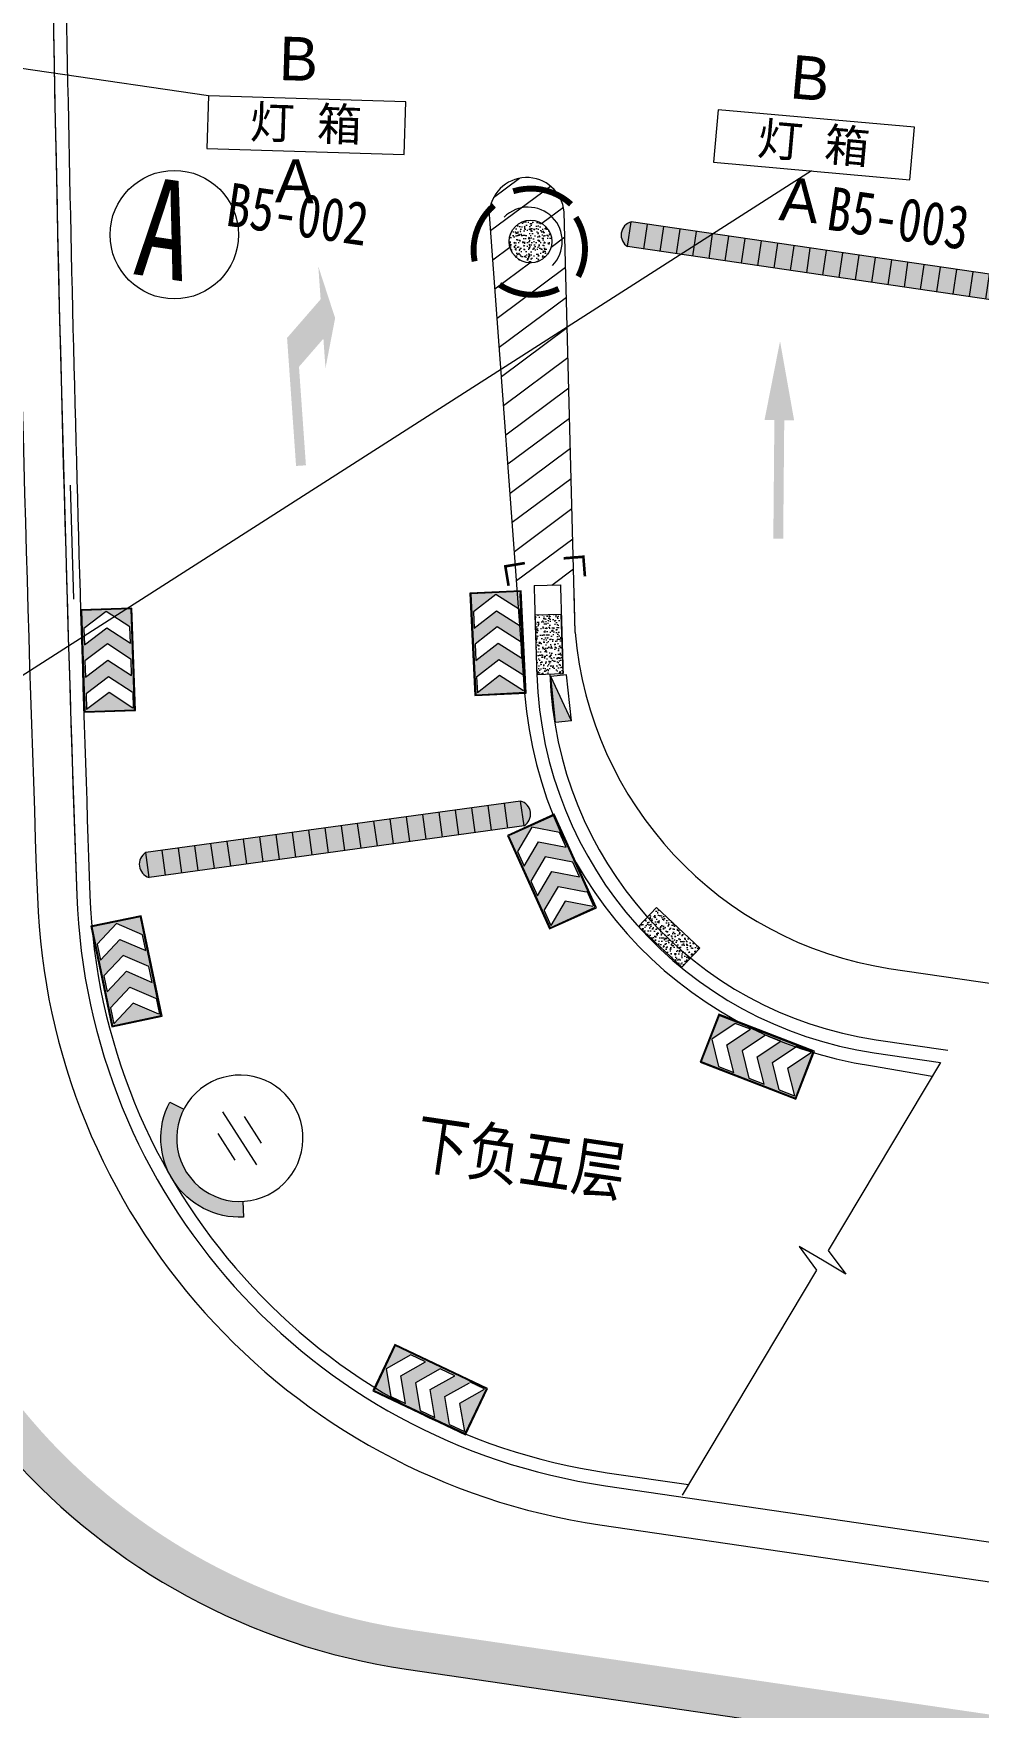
# Model space of a CAD drawing. Header units: inches. Extents: x -414268 to 632271, y -366004 to 318730.
# Drawn here: x -299767 to -285404, y 170247 to 195681 of the extents above; entities that cross this region are included whole.
import ezdxf

# ---------------------------------------------------------------- set-up
doc = ezdxf.new("R2010")
doc.units = ezdxf.units.IN
doc.header["$LTSCALE"] = 1200
doc.header["$MEASUREMENT"] = 0
doc.layers.get('0').update_dxf_attribs({"linetype": 'CONTINUOUS', "lineweight": 0})
for name, color, linetype, lineweight in [('0--PAI--', 7, 'CONTINUOUS', 0), ('0--PAI--BLACK', 7, 'CONTINUOUS', 0), ('0--PAI--BLUE', 5, 'CONTINUOUS', 0), ('0--PAI--HUANG', 40, 'CONTINUOUS', 0), ('0--弧型立面标', 7, 'CONTINUOUS', 0), ('0--灯箱编号', 3, 'CONTINUOUS', 0), ('0--直行箭头', 7, 'CONTINUOUS', 0), ('0--立面标', 7, 'CONTINUOUS', 0), ('0--路缘线', 1, 'CONTINUOUS', 0), ('0--转弯箭头', 7, 'CONTINUOUS', 0), ('7', 7, 'CONTINUOUS', 0), ('COL-GRID-UG-1_8A_200701111', 7, 'CONTINUOUS', 0), ('COL-GRID-UG-1_8A_200701112', 7, 'CONTINUOUS', 0), ('COL-GRID-UG-1_8A_200701113', 7, 'CONTINUOUS', 0), ('COLUMN', 7, 'CONTINUOUS', 0), ('HATCH', 7, 'CONTINUOUS', 0), ('HY消火栓', 7, 'CONTINUOUS', 0), ('LTP-UG5$0$A-ANNO-SYMB-100', 7, 'CONTINUOUS', 0), ('PUB_TEXT', 7, 'CONTINUOUS', 0), ('WALL', 7, 'CONTINUOUS', 0), ('广角镜', 7, 'CONTINUOUS', 0)]:
    doc.layers.add(name, color=color, linetype=linetype, lineweight=lineweight)
doc.styles.add('-宋体', font='simsun.ttc', dxfattribs={"width": 0.8})
doc.styles.add('-黑体', font='simhei.ttf', dxfattribs={"width": 0.8})
doc.styles.add('方正大黑', font='', dxfattribs={"width": 0.8})
doc.styles.get('方正大黑').set_extended_font_data('FZDaHei-B02S')

# ---------------------------------------------------------------- blocks, each defined once
blk = doc.blocks.new('$DDT_AUDIT_GENERATED__1DE2')
at = {"layer": 'COL-GRID-UG-1_8A_200701112'}
h = blk.add_hatch(dxfattribs=at)
h.set_pattern_fill('AR-CONC', color=251, scale=0.02, angle=8.320600316395613, style=0)
h.set_pattern_definition([(50.00000000000038, (-65.0903522020077, -5.269292141296299), (0.1434520365201508, -0.01255042699651813), [0.015, -0.165]), (355.0000000000004, (-65.0903522020077, -5.269292141296299), (-0.02775026672260095, 0.1504384267400022), [0.012, -0.132]), (100.4514000000003, (-65.07839786600769, -5.270338009296299), (0.1157018763428035, 0.1378879084121915), [0.012748038, -0.1402284224]), (46.18420000000039, (-65.0903522020077, -5.2292921412963), (0.2134482097251291, -0.0331038028658023), [0.0225, -0.2475000000000001]), (96.63560000000038, (-65.07256485300769, -5.2320508026963), (0.1869325411097395, 0.1948235741800896), [0.0191220576, -0.2103426]), (351.1842000000003, (-65.0903522020077, -5.2292921412963), (0.1869323890267243, 0.1948237201850661), [0.01800000000000001, -0.1980000000000001]), (21.00000000000039, (-65.07035220200768, -5.239292141296302), (0.1193814104236928, -0.08052377813306705), [0.015, -0.165]), (326.0000000000004, (-65.07035220200768, -5.239292141296302), (0.04866306638431545, 0.1450300090093709), [0.012, -0.132]), (71.45140000000038, (-65.06040375540769, -5.2460024624963), (0.1680445257162976, 0.06450609934199153), [0.012748038, -0.1402284224]), (37.50000000000041, (-65.0903522020077, -5.269292141296299), (0.002431971063457723, 0.06657877076626231), [0, -0.1304, 0, -0.134, 0, -0.1325]), (7.500000000000348, (-65.0903522020077, -5.269292141296299), (0.05261390748842924, 0.07888234237647238), [0, -0.07640000000000001, 0, -0.1274, 0, -0.05050000000000001]), (327.5000000000003, (-65.13495220200768, -5.269292141296299), (0.1067644872344819, -0.004510974346875299), [0, -0.05000000000000002, 0, -0.156, 0, -0.207]), (317.5000000000003, (-65.15495220200769, -5.269292141296301), (0.1166372338684771, 0.02002099646646426), [0, -0.06500000000000002, 0, -0.1036, 0, -0.147])])
h.paths.add_polyline_path([(0.4500000000000597, -0.2000000000000028), (-0.4500000000000455, -0.2000000000000135), (-0.4500000000000313, 0.1999999999999922), (0.4500000000000455, 0.2000000000000028)])
at = {"layer": 'COL-GRID-UG-1_8A_200701113'}
blk.add_lwpolyline([(0.4500000000000597, -0.2000000000000028), (-0.4500000000000455, -0.2000000000000135), (-0.4500000000000313, 0.1999999999999922), (0.4500000000000455, 0.2000000000000028)], close=True, dxfattribs=at)
blk = doc.blocks.new('COL-GRID-UG-1.8a 20070111$0$.65')
at = {"layer": 'COL-GRID-UG-1_8A_200701112'}
h = blk.add_hatch(dxfattribs=at)
h.set_pattern_fill('AR-CONC', color=251, scale=0.02000000000000003, angle=-71.45922951694362, style=0)
h.set_pattern_definition([(330.220170166661, (9.780911265253447, -53.02194924296044), (0.01310157522271839, -0.1434027500651823), [0.01500000000000002, -0.1650000000000003]), (275.2201701666611, (9.780911265253447, -53.02194924296044), (0.1431276881705953, 0.05400242977981085), [0.01200000000000002, -0.1320000000000001]), (20.67157016666113, (9.78200306402368, -53.03389947159923), (0.1562291924156083, -0.08940044134511446), [0.01274803800000002, -0.1402284224000002]), (326.4043701666611, (9.820276593525996, -53.01485199490259), (0.005293820626032765, -0.2159351186403456), [0.02250000000000003, -0.2475000000000004]), (16.85577016666115, (9.820717733939517, -53.03284658832125), (0.2249000141792535, -0.1493987403033274), [0.01912205760000002, -0.2103426000000002]), (271.4043701666612, (9.820276593525996, -53.01485199490259), (0.2249001308833271, -0.1493985647275436), [0.01800000000000001, -0.1980000000000001]), (301.2201701666611, (9.813983885486785, -53.03630897105332), (-0.05806413691702267, -0.1317746409733485), [0.01500000000000002, -0.1650000000000003]), (246.2201701666611, (9.813983885486785, -53.03630897105332), (0.1513631941852344, -0.02215809082988847), [0.01200000000000002, -0.1320000000000001]), (351.6715701666611, (9.809145200398241, -53.0472901880612), (0.0932989364987837, -0.1539328032737996), [0.01274803800000002, -0.1402284224000002]), (317.7201701666611, (9.780911265253447, -53.02194924296044), (0.06595388672758523, 0.009419767806314105), [0, -0.1304000000000001, 0, -0.1340000000000001, 0, -0.1325000000000001]), (287.720170166661, (9.780911265253447, -53.02194924296044), (0.08696608138238515, -0.03778290471883278), [0, -0.0764000000000001, 0, -0.1274000000000002, 0, -0.05050000000000007]), (247.7201701666611, (9.772997833668946, -52.97805690193655), (0.01450395159196302, -0.1058708647939462), [0, -0.05000000000000007, 0, -0.1560000000000002, 0, -0.2070000000000003]), (237.7201701666611, (9.769449209640019, -52.95837423780027), (0.04039841199479828, -0.1112342255436634), [0, -0.06500000000000007, 0, -0.1036000000000001, 0, -0.1470000000000002])])
edge = h.paths.add_edge_path()
edge.add_arc((-3.552713678800501e-15, 0), 0.325, 8.32060031639532, 368.3206003163953)
at = {"layer": 'COL-GRID-UG-1_8A_200701113'}
blk.add_circle((-3.552713678800501e-15, 0), 0.325, dxfattribs=at)
blk = doc.blocks.new('HY')
for p, q in [((0, 0), (0.2400000000000055, -1.77635683940025e-15)), ((0, 0), (0.2400000000000038, -0.6999999999999993)), ((1.77635683940025e-15, -1.77635683940025e-15), (0, -0.6999999999999993)), ((0.240000000000002, -1.77635683940025e-15), (0.2400000000000002, -0.6999999999999993)), ((0, -0.6999999999999993), (0.2400000000000038, -0.6999999999999993))]:
    blk.add_line(p, q)
blk.add_solid([(1.77635683940025e-15, -5.329070518200751e-15), (0.2400000000000055, -1.77635683940025e-15), (0.2400000000000002, -0.6999999999999993)])
blk = doc.blocks.new('A$C5703102E')
at = {"layer": '0--PAI--BLUE'}
h = blk.add_hatch(color=5, dxfattribs=at)
h.paths.add_polyline_path([(220.232643195086, 299.7014668381889), (410.0426431950873, 569.4314668381903), (220.232643195086, 569.4314668381903), (30.42264319508831, 299.7014668381889), (220.232643195086, 29.97146683818937), (410.0426431950873, 29.97146683818937)], flags=16)
h.paths.add_polyline_path([(10.44264319508511, 9.991466838189808), (1189.262643195085, 9.991466838189808), (1189.262643195085, 589.4114668381899), (10.44264319508511, 589.4114668381899)])
h.paths.add_polyline_path([(410.0426431950873, 299.7014668381889), (599.8526431950886, 29.97146683818937), (789.6626431950863, 29.97146683818937), (599.8526431950886, 299.7014668381889), (789.6626431950863, 569.4314668381903), (599.8526431950886, 569.4314668381903)], flags=16)
h.paths.add_polyline_path([(1169.282643195089, 29.97146683818937), (979.472643195084, 29.97146683818937), (789.6626431950863, 299.7014668381889), (979.472643195084, 569.4314668381903), (1169.282643195089, 569.4314668381903), (979.472643195084, 299.7014668381889)], flags=16)
at = {"layer": '0--PAI--'}
for p, q in [((789.2099893585109, 299.6999955807296), (979.0199893585086, 569.429995580731)), ((1168.829989358514, 569.429995580731), (979.0199893585086, 299.6999955807296)), ((979.0199893585086, 29.96999558073185), (789.2099893585109, 299.6999955807296)), ((979.0199893585086, 299.6999955807296), (1168.829989358514, 29.96999558073185))]:
    blk.add_line(p, q, dxfattribs=at)
for points in [[(-1.064148818841204e-05, -4.422990969032981e-06), (1198.799989358515, -4.422990969032981e-06), (1198.799989358515, 599.3999955770105), (-1.064148818841204e-05, 599.3999955770105)], [(9.989989358513412, 9.989995577008813), (1188.809989358517, 9.989995577008813), (1188.809989358517, 589.4099955770089), (9.989989358513412, 589.4099955770089)], [(219.7799893585106, 299.6999955770079), (409.5899893585156, 569.4299955770093), (219.7799893585106, 569.4299955770093), (29.96998935851298, 299.6999955770079), (219.7799893585106, 29.96999557700838), (409.5899893585156, 29.96999557700838)], [(409.5899893585156, 299.6999955770079), (599.3999893585133, 29.96999557700838), (789.2099893585109, 29.96999557700838), (599.3999893585133, 299.6999955770079), (789.2099893585109, 569.4299955770093), (599.3999893585133, 569.4299955770093)]]:
    blk.add_lwpolyline(points, close=True, dxfattribs=at)
for points in [[(1168.829989358514, 579.4199955770109), (979.0199893585086, 579.4199955770109)], [(979.0199893585086, 29.96999557700838), (1168.829989358514, 29.96999557700838)]]:
    blk.add_lwpolyline(points, dxfattribs=at)
blk = doc.blocks.new('A$C78C42253')
at = {"layer": '0--PAI--BLACK'}
h = blk.add_hatch(color=256, dxfattribs=at)
h.paths.add_polyline_path([(5874.999929030659, -0.0001072138511517551, 0.6578947368418399), (5874.999929030659, 379.9998927861343)])
h.paths.add_polyline_path([(5374.999929030659, -0.0001072138511517551), (5624.999929030659, -0.0001072138475137763), (5624.9999290306, 379.9998927861343), (5374.9999290306, 379.9998927861379)])
h.paths.add_polyline_path([(4874.999929030484, -0.0001072138547897339), (5124.999929030659, -0.0001072138511517551), (5124.999929030542, 379.9998927861379), (4874.999929030542, 379.9998927861416)])
h.paths.add_polyline_path([(4624.9999290306, 379.9998927861452), (4374.999929030659, 379.9998927861488), (4374.9999290306, -0.0001072138547897339), (4624.999929030659, -0.0001072138511517551)])
h.paths.add_polyline_path([(3874.999929030542, -0.0001072138547897339), (4124.9999290306, -0.0001072138511517551), (4124.999929030542, 379.9998927861452), (3874.9999290306, 379.9998927861488)])
h.paths.add_polyline_path([(3374.999929030542, -0.0001072138584277127), (3624.9999290306, -0.0001072138584277127), (3624.999929030659, 379.9998927861525), (3374.999929030542, 379.9998927861488)])
h.paths.add_polyline_path([(2874.999929030484, -0.0001072138584277127), (3124.9999290306, -0.0001072138547897339), (3124.9999290306, 379.9998927861561), (2874.9999290306, 379.9998927861525)])
h.paths.add_polyline_path([(2374.999929030659, -0.0001072138584277127), (2624.9999290306, -0.0001072138584277127), (2624.9999290306, 379.9998927861561), (2374.9999290306, 379.9998927861598)])
h.paths.add_polyline_path([(2124.999929030659, 379.9998927861598), (1874.9999290306, 379.9998927861598), (1874.999929030542, -0.0001072138620656915), (2124.999929030659, -0.0001072138620656915)])
h.paths.add_polyline_path([(1374.999929030659, -0.0001072138584277127), (1624.999929030542, -0.0001072138657036703), (1624.9999290306, 379.9998927861634), (1374.9999290306, 379.9998927861634)])
h.paths.add_polyline_path([(874.9999290306587, -0.0001072138620656915), (1124.9999290306, -0.0001072138657036703), (1124.9999290306, 379.9998927861707), (874.9999290306005, 379.9998927861743)])
h.paths.add_polyline_path([(374.9999290306005, -0.0001072138693416491), (624.9999290306005, -0.0001072138693416491), (624.9999290306005, 379.999892786167), (374.9999290305423, 379.9998927861707)])
h.paths.add_polyline_path([(124.9999290306005, -0.0001072138220479246), (124.9999290306005, 379.9998927861743, 0.6578947368418875)])
at = {"layer": '0--PAI--HUANG'}
h = blk.add_hatch(color=40, dxfattribs=at)
h.paths.add_polyline_path([(5624.999929030659, -0.0001072138511517551), (5874.999929030659, -0.0001072138475137763), (5874.999929030659, 379.9998927861343), (5624.999929030659, 379.9998927861307)])
h.paths.add_polyline_path([(5124.999929030717, -0.0001072138475137763), (5374.999929030659, -0.0001072138475137763), (5374.999929030659, 379.9998927861416), (5124.9999290306, 379.9998927861416)])
h.paths.add_polyline_path([(4874.999929030659, 379.9998927861452), (4624.999929030659, 379.9998927861452), (4624.9999290306, -0.0001072138547897339), (4874.9999290306, -0.0001072138511517551)])
h.paths.add_polyline_path([(4374.9999290306, 379.9998927861416), (4124.9999290306, 379.9998927861416), (4124.9999290306, -0.0001072138547897339), (4374.9999290306, -0.0001072138547897339)])
h.paths.add_polyline_path([(3874.999929030542, 379.9998927861452), (3624.999929030542, 379.9998927861452), (3624.9999290306, -0.0001072138584277127), (3874.9999290306, -0.0001072138584277127)])
h.paths.add_polyline_path([(3374.9999290306, 379.9998927861488), (3124.999929030659, 379.9998927861561), (3124.999929030542, -0.0001072138584277127), (3374.999929030542, -0.0001072138620656915)])
h.paths.add_polyline_path([(2624.999929030659, -0.0001072138584277127), (2874.9999290306, -0.0001072138584277127), (2874.999929030659, 379.9998927861598), (2624.999929030659, 379.9998927861598)])
h.paths.add_polyline_path([(2374.999929030659, 379.9998927861598), (2124.9999290306, 379.9998927861598), (2124.9999290306, -0.0001072138620656915), (2374.999929030659, -0.0001072138657036703)])
h.paths.add_polyline_path([(1874.9999290306, 379.9998927861634), (1624.9999290306, 379.9998927861634), (1624.9999290306, -0.0001072138657036703), (1874.999929030659, -0.0001072138620656915)])
h.paths.add_polyline_path([(1374.999929030542, 379.9998927861634), (1124.9999290306, 379.9998927861634), (1124.999929030542, -0.0001072138657036703), (1374.9999290306, -0.0001072138657036703)])
h.paths.add_polyline_path([(624.9999290306005, -0.0001072138657036703), (874.9999290306587, -0.0001072138657036703), (874.9999290306005, 379.999892786167), (624.9999290306005, 379.999892786178)])
h.paths.add_polyline_path([(374.9999290305423, 379.9998927861707), (124.9999290306005, 379.9998927861707), (124.9999290306005, -0.0001072138693416491), (374.9999290305423, -0.0001072138657036703)])
for p, q in [((124.9999290306005, 379.9998927861743), (124.9999290306005, -0.0001072138220479246)), ((124.9999290306005, 379.9998927861743), (5874.999929030659, 379.9998927861343)), ((374.9999290306005, 379.9998927861743), (374.9999290306005, -0.0001072138220479246)), ((624.9999290306005, 379.9998927861743), (624.9999290306005, -0.0001072138220479246)), ((874.9999290306005, 379.9998927861707), (874.9999290306005, -0.0001072138220479246)), ((1124.9999290306, 379.999892786167), (1124.9999290306, -0.0001072138293238822)), ((1374.9999290306, 379.999892786167), (1374.9999290306, -0.0001072138293238822)), ((1624.9999290306, 379.999892786167), (1624.9999290306, -0.0001072138293238822)), ((1874.9999290306, 379.9998927861634), (1874.9999290306, -0.0001072138293238822)), ((2124.9999290306, 379.9998927861598), (2124.9999290306, -0.0001072138365998399)), ((2374.9999290306, 379.9998927861598), (2374.9999290306, -0.0001072138365998399)), ((2624.9999290306, 379.9998927861598), (2624.9999290306, -0.0001072138365998399)), ((2874.9999290306, 379.9998927861561), (2874.9999290306, -0.0001072138365998399)), ((3124.9999290306, 379.9998927861561), (3124.9999290306, -0.0001072138365998399)), ((3374.9999290306, 379.9998927861561), (3374.9999290306, -0.0001072138365998399)), ((3624.9999290306, 379.9998927861488), (3624.9999290306, -0.0001072138365998399)), ((3874.9999290306, 379.9998927861488), (3874.9999290306, -0.0001072138365998399)), ((4124.9999290306, 379.9998927861488), (4124.9999290306, -0.0001072138438757975)), ((4374.9999290306, 379.9998927861488), (4374.9999290306, -0.0001072138438757975)), ((4624.9999290306, 379.9998927861416), (4624.9999290306, -0.0001072138438757975)), ((4874.9999290306, 379.9998927861416), (4874.9999290306, -0.0001072138438757975)), ((5124.999929030659, 379.9998927861416), (5124.999929030659, -0.0001072138511517551)), ((5374.999929030659, 379.9998927861416), (5374.999929030659, -0.0001072138511517551)), ((5624.999929030659, 379.9998927861343), (5624.999929030659, -0.0001072138511517551)), ((5874.999929030659, 379.9998927861343), (5874.999929030659, -0.0001072138511517551)), ((124.9999290307169, -0.0001072138657036703), (5874.999929030659, -0.0001072138475137763))]:
    blk.add_line(p, q)
for centre, start, end in [((206.899929030682, 189.9998927861816), 113.3185853070667, 246.6814146929501), ((5793.099929030577, 189.9998927861416), 293.3185853070499, 66.68141469293329)]:
    blk.add_arc(centre, 206.9000000000259, start, end)
blk = doc.blocks.new('A$C611C3372')
at = {"layer": '7'}
blk.add_hatch(color=256, dxfattribs=at).paths.add_polyline_path([(86.55383598182243, 299.910011141651), (1.2270340903342e-05, 249.9156503793993, 0.5772203872978603), (865.9279827208543, 249.9156503793993), (779.3741590093728, 299.910011141651, -0.577350269189626)])
for points in [[(332.9639974955958, 599.910011141651), (532.9639974955958, 599.910011141651)], [(232.9639974955958, 499.910011141651), (632.9639974955958, 499.910011141651)], [(332.9639974955958, 399.910011141651), (532.9639974955958, 399.910011141651)]]:
    blk.add_lwpolyline(points, dxfattribs=at)
blk.add_lwpolyline([(86.55383598182243, 299.910011141651), (1.2270340903342e-05, 249.9156503793956, 0.5772203872978591), (865.9279827208507, 249.9156503793956), (779.3741590093728, 299.910011141651)], format="xyb", dxfattribs=at)
blk.add_circle((432.9639974955958, 499.910011141651), 400, dxfattribs=at)
blk = doc.blocks.new('A$C7C86658F')
at = {"lineweight": 0, "ltscale": 5}
blk.add_lwpolyline([(-6107.229106128681, 112213.2378042227), (-3107.229106128798, 112213.2378042257), (-3107.229106129613, 113013.2378042257), (-6107.229106129613, 113013.2378042227)], close=True, dxfattribs=at)
at = {"layer": 'PUB_TEXT', "style": '-宋体'}
blk.add_text('灯 箱', height=500, dxfattribs=at).set_placement((-5467.208946702653, 112391.5051336742))
blk = doc.blocks.new('A$C05C00BD5')
blk.add_blockref('A$C7C86658F', (15917.71773816738, -1755.687899066339))
at = {"color": 1, "style": '方正大黑'}
for s, p in [('B', (10869.16250029986, 111530.6753273577)), ('A', (10869.16250029975, 109671.1952866547))]:
    blk.add_text(s, height=661.5104015238736, dxfattribs=at).set_placement(p)

msp = doc.modelspace()

# ---------------------------------------------------------------- hatches: boundary and pattern name
at = {"layer": '0--直行箭头'}
msp.add_hatch(color=256, dxfattribs=at).paths.add_polyline_path([(-288421.1538146793, 191005.539819509), (-288656.972029443, 189807.6187997477), (-288506.9781354017, 189806.2653780349), (-288523.2191959544, 188006.3386495396), (-288373.225301913, 188004.9852278268), (-288356.9842413604, 189804.9119563223), (-288206.9903473192, 189803.5585346095)])
at = {"layer": '0--路缘线'}
h = msp.add_hatch(dxfattribs=at)
h.set_pattern_fill('ANSI31', color=256, scale=3000, angle=-2.703471479243989e-14, style=0)
h.set_pattern_definition([(36.67939968360466, (-394023.0490234139, 234204.1522074621), (-224.0013132203586, 300.7464242107539), [])])
h.paths.add_polyline_path([(-291703.0290017222, 192972.9836785015, 0.9426443101160048), (-292839.375046126, 192938.6328162037), (-292417.9861114086, 187285.2874650511), (-291958.9513721611, 187298.9137237332), (-291759.039431465, 187304.848028013), (-291758.9754180917, 187302.6916816302), (-291553.4221580593, 187308.1202634309)])
h.paths.add_polyline_path([(-292535.5634637343, 192567.1404434865, -1), (-291892.4054789147, 192473.0776635858, -1)], flags=16)
at = {"layer": '0--转弯箭头'}
msp.add_hatch(color=256, dxfattribs=at).paths.add_polyline_path([(-295182.557644334, 191356.9642967737), (-295438.2039052315, 192140.9572746053), (-295403.1168367377, 191642.1898963371), (-295913.1651774893, 191054.9500048988), (-295871.0606952966, 190456.429150977), (-295776.325610363, 189109.757229653), (-295626.6953968825, 189120.2833502011), (-295731.9566023643, 190616.5854850056), (-295361.0123545449, 191043.6690424152), (-295329.4339929003, 190594.7784019739)])
at = {"layer": 'HATCH'}
h = msp.add_hatch(color=256, dxfattribs=at)
edge = h.paths.add_edge_path(flags=16)
edge.add_line((-213828.8317525553, 164675.2092991319), (-207891.3891939657, 239618.7662408402))
edge.add_line((-207891.3891939657, 239618.7662408402), (-282700.2386240485, 250559.6697721759))
edge.add_arc((-285362.6263338627, 335716.2329774114), 85198.17231164422, 259.28221711276, 271.7907475360558, ccw=False)
edge.add_arc((453050.180036892, 207309.5370600322), 755580.3176841394, 176.6088067114947, 182.0416388163998)
edge.add_arc((-292656.4627132135, 180726.2818498493), 9400.00000000002, 182.0416388163996, 261.6795084692158)
edge.add_line((-294016.7375629385, 171425.2253328075), (-219127.1907767964, 160472.6666838153))
edge.add_line((-219127.1907767963, 160472.6666838153), (-213828.8317525553, 164675.2092991319))
edge = h.paths.add_edge_path()
edge.add_line((-213251.3346596601, 164367.442742519), (-207248.9124130177, 240131.1859687408))
edge.add_line((-207248.9124130178, 240131.1859687408), (-282666.0269515333, 251161.0491609127))
edge.add_arc((-285362.6263338625, 335716.2329774108), 84598.17231164363, 258.8202296067447, 271.8266344894376, ccw=False)
edge.add_arc((453050.1800368755, 207309.537060032), 756180.3176841228, 176.5569181422626, 182.0416388163996)
edge.add_arc((-292656.4627132135, 180726.2818498494), 9999.999999999993, 182.0416388163995, 261.6795084692166)
edge.add_line((-294103.5636171761, 170831.540874273), (-218957.468384922, 159841.4621437349))
edge.add_line((-218957.468384922, 159841.4621437349), (-213251.3346596602, 164367.4427425191))

# ---------------------------------------------------------------- linework, layer by layer
msp.add_line((-299155.7812369007, 187085.2787695514), (-299205.2077790407, 188817.3042235844))
at = {"color": 6}
for points in [[(-297108.1188694984, 194732.60448599), (-333509.9731807564, 200056.4280112711)], [(-287940.560409955, 193591.5607804683), (-307610.2472526548, 181019.0489707852), (-336173.3257741713, 185196.440267587)]]:
    msp.add_lwpolyline(points, dxfattribs=at)
at = {"layer": '0--弧型立面标'}
for points, const_width in [([(-291598.0081361447, 193086.0342300794, 0.2679491924311205), (-292476.102208306, 193283.3938015098, 0.2679491924311205)], 90), ([(-293062.2998921502, 192218.0695344238, -0.2679491924311205), (-292769.2950776924, 193069.0384990192, -0.2679491924311205)], 89.99999999999999), ([(-291487.6964322288, 191987.7815147195, 0.2679491924311205), (-291524.7310059079, 192887.0192143031, 0.2679491924311205)], 90), ([(-291785.8753261029, 191801.4848744797, -0.2679491924311205), (-292683.7114124184, 191863.85764185, -0.2679491924311205)], 90)]:
    msp.add_lwpolyline(points, format="xyb", dxfattribs=dict(at, const_width=const_width))
at = {"layer": '0--立面标', "const_width": 40}
for points in [[(-291709.4301011655, 187706.8045949839), (-291410.3944127504, 187730.8390921522), (-291386.3599155822, 187431.8034037372)], [(-292299.8279189843, 187634.2329855598), (-292595.7823630932, 187585.131386683), (-292546.6807642164, 187289.1769425743)]]:
    msp.add_lwpolyline(points, dxfattribs=at)
at = {"layer": '0--路缘线'}
for p, q in [((-292317.4759367572, 185936.8450124976), (-292843.6822605074, 192996.4183164704)), ((-291534.229355543, 186581.3847602645), (-291703.0290017222, 192972.9836785015)), ((-291534.2293555646, 186581.3847604965), (-291550.5864068846, 187200.7445393116)), ((-292317.4759367725, 185936.845012488), (-292368.3118869371, 187165.0446582822)), ((-286766.1880155342, 181476.4162508661), (-266028.516063172, 178443.5019148141)), ((-287017.7619929659, 179997.25207238), (-286110.1034791305, 179836.9564971082)), ((-291046.0744908877, 173815.1122872435), (-289810.4105684398, 173634.3970584585))]:
    msp.add_line(p, q, dxfattribs=at)
for centre, radius, start, end in [((455991.9010908645, 209501.5291949563), 755380.3176841403, 180.647783957036, 182.041638816295), ((-292270.1869454925, 192922.2288760217), 569.4244314712967, 5.113760953306826, 178.3491987061132), ((-292250.3260214371, 192521.7687366391), 519.8338906095283, 315.1683668989253, 134.6231042135378), ((-285905.735811439, 187059.2386480582), 5648.741799208193, 184.8527216927532, 261.238234073175), ((-286120.5477846832, 186131.9897737374), 6200, 181.8036803471168, 261.6793996839024), ((-289714.7416592418, 182918.2739847738), 9200.000000000126, 182.041638816295, 261.67950847124)]:
    msp.add_arc(centre, radius, start, end, dxfattribs=at)
at = {"layer": 'COLUMN'}
for points in [[(-210887.1106985838, 166867.2014340563), (-204949.6681399942, 241810.7583757646), (-279758.5175700771, 252751.6619071004, -0.05463301858709951), (-298265.3439897721, 254196.3243621231, 0.02370964325649418), (-299108.7745434197, 182583.3916606845, 0.3621818479760356), (-291075.016508967, 173617.2174677319), (-216185.4697228249, 162664.6588187397)], [(-213251.3346596601, 164367.442742519), (-207248.9124130178, 240131.1859687408), (-282666.0269515333, 251161.0491609127, -0.0568121518568378), (-301765.1959296255, 252723.4232338751, 0.02393617834455015), (-302650.1147176579, 180370.0240582651, 0.3621818479760388), (-294103.5636171761, 170831.540874273), (-218957.468384922, 159841.4621437349)]]:
    msp.add_lwpolyline(points, format="xyb", close=True, dxfattribs=at)
for points in [[(-300187.6184026463, 210600.2336368943, 0.009271837225096051), (-299708.3936636865, 182562.0161931895, 0.3621818479760388), (-291161.8425632047, 173023.5330091974), (-253402.6143967526, 167501.2648318411)], [(-299587.7402498056, 210512.5005946408, 0.009243094817039702), (-299108.7745434197, 182583.3916606845, 0.3621818479760356), (-291075.016508967, 173617.2174677319), (-253315.7872153058, 168094.9491255219)]]:
    msp.add_lwpolyline(points, format="xyb", dxfattribs=at)
at = {"layer": 'LTP-UG5$0$A-ANNO-SYMB-100'}
msp.add_lwpolyline([(-285984.0791178934, 180048.202097115), (-287687.7892000437, 177192.3950530742), (-287423.705028692, 176830.6873159514), (-287777.6169719009, 177041.823200323), (-288131.5289151099, 177252.9590846944), (-287867.444743758, 176891.2513475718), (-289907.6759910957, 173471.3580049997)], dxfattribs=at)
msp.add_lwpolyline([(-285984.0791178934, 180048.202097115), (-287687.7892000437, 177192.3950530742), (-287423.705028692, 176830.6873159514), (-287777.6169719009, 177041.823200323), (-288131.5289151099, 177252.9590846944), (-287867.444743758, 176891.2513475718), (-289907.6759910957, 173471.3580049997)], dxfattribs=at)
at = {"layer": 'PUB_TEXT', "color": 6}
msp.add_circle((-297627.059416333, 192623.634570929), 976.3502632440754, dxfattribs=at)
at = {"layer": 'WALL'}
for p, q in [((-292158.8633128543, 187292.9794194534), (-291759.039431463, 187304.8480280127)), ((-292158.8633128543, 187292.9794194534), (-291958.9513721585, 187298.913723733)), ((-286959.8772053346, 180393.0416014999), (-285873.171090888, 180234.109269985)), ((-286988.8195991501, 180195.1468369399), (-285984.0791178934, 180048.202097115)), ((-286988.8195991501, 180195.1468369399), (-285984.0791178934, 180048.202097115))]:
    msp.add_line(p, q, dxfattribs=at)
for centre, radius, start, end in [((455991.9013085192, 209501.5291881839), 748480.3179017978, 181.7003025005978, 181.8036803471168), ((455991.9013085192, 209501.5291881839), 748480.3179017978, 181.7003025005978, 181.8036803471168), ((455991.9013085192, 209501.5291881839), 748080.3179017977, 181.7003025005978, 181.8036803471168), ((-286120.5477846832, 186131.9897737374), 6000, 181.8036803471168, 261.6793996839024), ((-286120.5477846832, 186131.9897737374), 6000, 181.8036803471168, 261.6793996839024), ((-286120.5477846832, 186131.9897737374), 5800, 181.8036803471168, 261.6793996839024), ((-286120.5477846832, 186131.9897737374), 5800, 181.8036803471168, 261.6793996839024)]:
    msp.add_arc(centre, radius, start, end, dxfattribs=at)

# ---------------------------------------------------------------- block references
for name, p, rotation in [('A$C05C00BD5', (-310247.3889550479, 83818.90975122483), 358.2832084453827), ('A$C05C00BD5', (-309006.8708581184, 84573.1767883749), 354.9096951410671), ('A$C78C42253', (-284869.0516522611, 191967.8880229325), 171.6793996840003), ('A$C78C42253', (-292239.7094456833, 184036.2257662919), 187.8293133120025)]:
    msp.add_blockref(name, p, dxfattribs=dict(rotation=rotation))
at = {"layer": '7', "yscale": 1.299999999991996, "zscale": 1.3}
for p, xscale, rotation in [((-293133.3230977881, 187177.2517976411), 1.300000000035387, 272.785628123601), ((-299050.9592289508, 186924.9170540603), 1.300000000052586, 271.9765479561708), ((-292563.8645720308, 183498.1502801369), 1.3000000000559, 294.275806344664), ((-298895.6278240726, 182116.1112235537), 1.300000000056204, 281.8159077067353), ((-289634.4596063708, 180052.8333469344), 1.300000000074994, 338.843825460425), ((-294608.8912437268, 175058.3912551751), 1.300000000023726, 334.6475370706281)]:
    msp.add_blockref('A$C5703102E', p, dxfattribs=dict(at, xscale=xscale, rotation=rotation))
at = {"layer": 'COL-GRID-UG-1_8A_200701111', "yscale": 1000.000000000002, "zscale": 1000}
for p, xscale, rotation in [((-291932.1136106, 186399.374171902), -999.9999999999941, 91.70030250123945), ((-291932.1136106, 186399.374171902), -999.9999999999941, 91.70030250123945), ((-290105.9204933177, 181947.823362889), -999.9999999999874, 136.6889442069937), ((-290105.9204933177, 181947.823362889), -999.9999999999874, 136.6889442069937)]:
    msp.add_blockref('$DDT_AUDIT_GENERATED__1DE2', p, dxfattribs=dict(at, xscale=xscale, rotation=rotation))
at = {"layer": 'COL-GRID-UG-1_8A_200701112', "xscale": 999.999999999988, "yscale": 1000.000000000002, "zscale": 1000, "rotation": 351.6793996836047}
msp.add_blockref('COL-GRID-UG-1.8a 20070111$0$.65', (-292213.9844713245, 192520.1090535361), dxfattribs=at)
msp.add_blockref('COL-GRID-UG-1.8a 20070111$0$.65', (-292213.9844713245, 192520.1090535361), dxfattribs=at)
at = {"layer": 'HY消火栓', "xscale": 999.9999999999945, "yscale": 1000.000000000002, "zscale": 1000, "rotation": 186.0023376011956}
msp.add_blockref('HY', (-291592.443734232, 185239.0017628108), dxfattribs=at)
msp.add_blockref('HY', (-291592.443734232, 185239.0017628108), dxfattribs=at)
at = {"layer": '广角镜', "xscale": -2.400000004145519, "yscale": 2.399999998513522, "zscale": 2.4, "rotation": 302.6634229827059}
msp.add_blockref('A$C611C3372', (-297080.331550548, 177373.1433909331), dxfattribs=at)

# ---------------------------------------------------------------- texts
at = {"layer": '0--灯箱编号', "color": 3, "style": '-黑体', "width": 0.8}
for s, p in [('B5-002', (-296864.1681909701, 192764.7084724726)), ('B5-003', (-287735.4441037879, 192704.5459320923))]:
    msp.add_text(s, height=660, rotation=351.67939968401, dxfattribs=at).set_placement(p)
at = {"layer": 'PUB_TEXT', "color": 220, "style": '-黑体', "width": 0.8}
msp.add_text('A', height=1500, rotation=351.6793996841438, dxfattribs=at).set_placement((-298282.6069023814, 192028.9406451309))
at = {"layer": 'PUB_TEXT', "style": '-黑体', "width": 0.8}
msp.add_text('下负五层', height=735, rotation=351.6793996841438, dxfattribs=at).set_placement((-294001.5295828935, 178476.8541073378))

doc.saveas('drawing.dxf')
